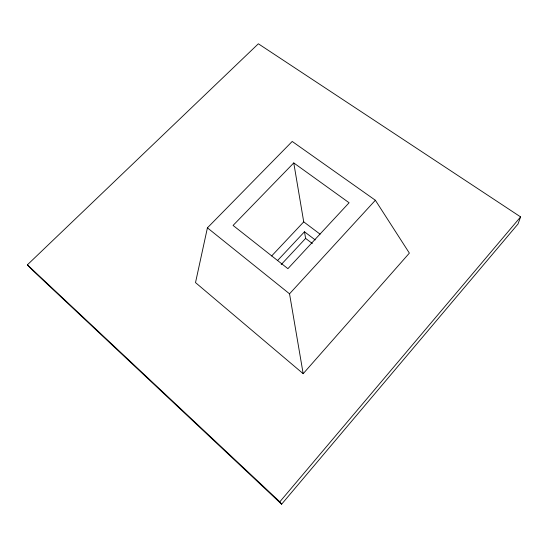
<?xml version="1.0" encoding="UTF-8"?>
<svg xmlns="http://www.w3.org/2000/svg" width="548" height="548" viewBox="0 0 548 548"><rect width="100%" height="100%" fill="white"/><g stroke="black" fill="none" stroke-linecap="round" stroke-linejoin="round"><path stroke-width="0.82" d="M207.418 227.845L195.513 282.604L303.174 373.681L409.37 253.114L375.366 200.253L292.207 141.453L207.418 227.845L289.536 293.81L303.174 373.681M520.6 216.905L518.038 223.954L281.617 504.215L33.044 270.726L27.4 264.821L258.361 43.785L520.6 216.905L279.829 501.81L281.617 504.215M289.536 293.81L375.366 200.253M281.186 264.588L305.62 238.401L304.483 231.783L277.617 260.478M271.637 255.978L303.729 221.865L293.762 162.927L233.078 225.427L287.912 268.671L349.103 202.76L293.762 162.927M303.729 221.865L320.08 234.16M304.483 231.783L315.223 239.921M305.62 238.401L312.346 243.524M27.4 264.821L279.829 501.81"/></g></svg>
